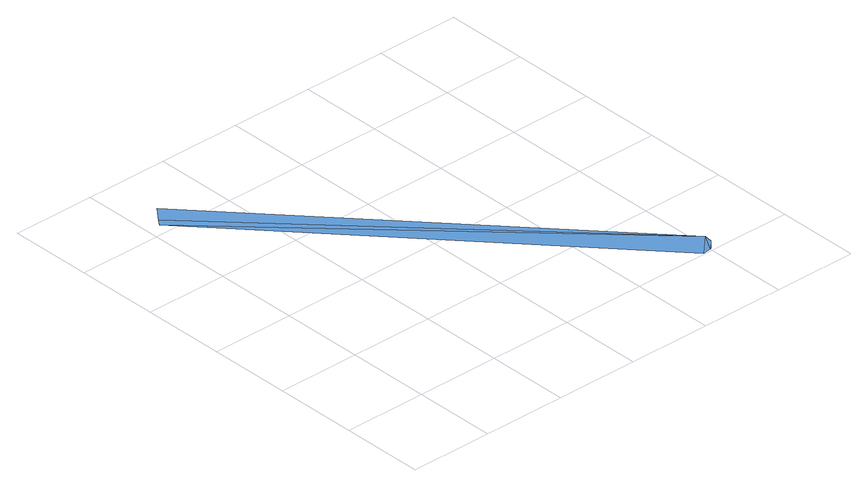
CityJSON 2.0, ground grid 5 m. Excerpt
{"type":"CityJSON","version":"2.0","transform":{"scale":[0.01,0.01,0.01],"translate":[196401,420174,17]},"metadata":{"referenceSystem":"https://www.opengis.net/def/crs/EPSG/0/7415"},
"CityObjects":{
"waterbody1":{"type":"WaterBody","attributes":{"3df_class":"Water","bgt_status":"bestaand","bgt_type":"waterloop","relatievehoogteligging":0,"aantal_punten":0},"geometry":[{"type":"MultiSurface","lod":"1","boundaries":[[[0,1,2]],[[1,3,2]],[[4,1,0]],[[5,4,0]],[[6,5,0]],[[7,6,0]]]}]}
},
"vertices":[
[2065,119,34],[2006,17,34],[2058,72,34],[2009,17,34],[1951,8,34],[85,2071,34],[114,2109,34],[178,2193,34]
]}
